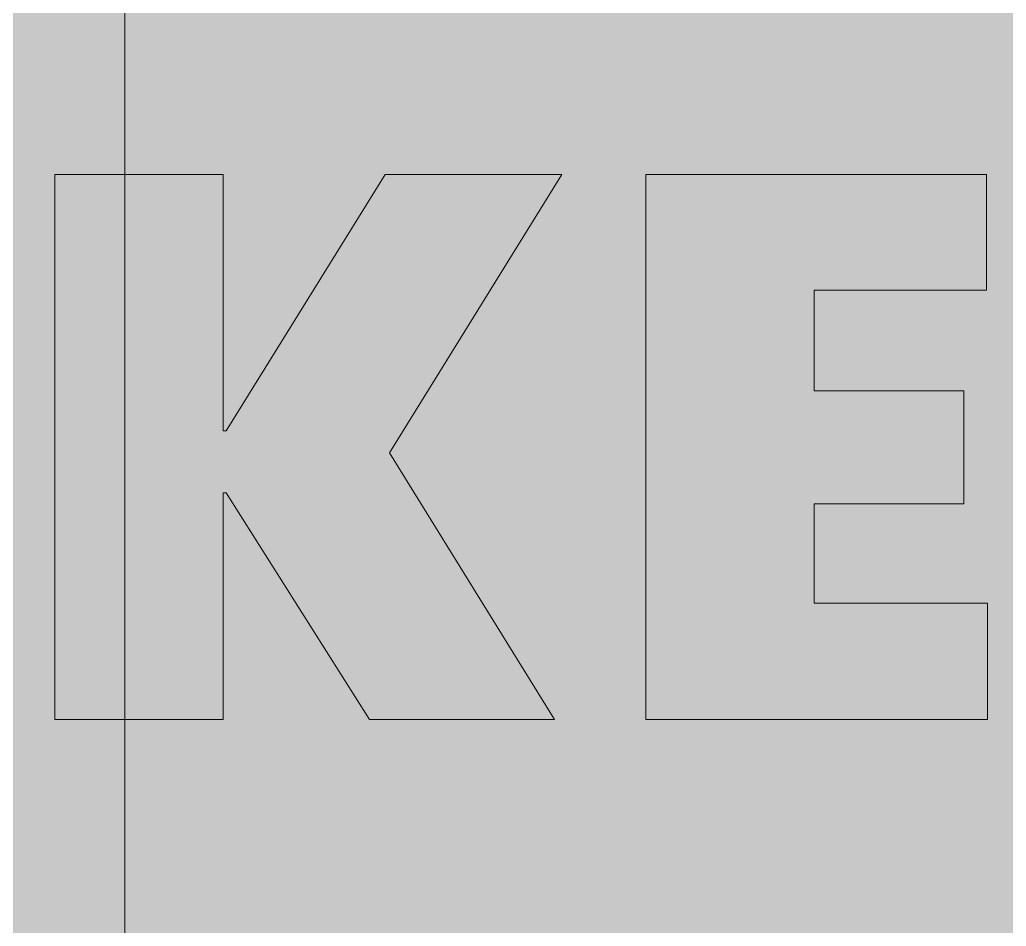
# Model space of a CAD drawing. Extents: x 636 to 1333, y -1473 to -462.
# Drawn here: x 848.3 to 975.6, y -930.3 to -813.3 of the extents above; entities that cross this region are included whole.
import ezdxf

# ---------------------------------------------------------------- set-up
doc = ezdxf.new("R2010")
doc.units = 0
doc.header["$MEASUREMENT"] = 0
doc.layers.add('katman 1', color=7, linetype='Continuous')

# ---------------------------------------------------------------- blocks, each defined once
blk = doc.blocks.new('block 2')
at = {"layer": 'katman 1', "true_color": 0xffffff}
h = blk.add_hatch(color=7, dxfattribs=at)
h.dxf.hatch_style = 2
h.paths.add_polyline_path([(852.82, -833.29), (874.55, -833.29), (874.55, -866.38), (874.91, -866.38), (895.43, -833.29), (918.24, -833.29), (896, -869.22), (917.31, -903.64), (893.42, -903.64), (874.91, -874.39), (874.55, -874.39), (874.55, -903.64), (852.82, -903.64)])
h = blk.add_hatch(color=7, dxfattribs=at)
h.dxf.hatch_style = 2
h.paths.add_polyline_path([(929.07, -833.29), (973.04, -833.29), (973.04, -848.25), (950.8, -848.25), (950.8, -861.21), (970.1, -861.21), (970.1, -875.81), (950.8, -875.81), (950.8, -888.62), (973.18, -888.62), (973.18, -903.64), (929.07, -903.64)])
at = {"layer": 'katman 1', "lineweight": 0}
for points in [[(852.82, -833.29), (874.55, -833.29), (874.55, -866.38), (874.91, -866.38), (895.43, -833.29), (918.24, -833.29), (896, -869.22), (917.31, -903.64), (893.42, -903.64), (874.91, -874.39), (874.55, -874.39), (874.55, -903.64), (852.82, -903.64), (852.82, -833.29)], [(929.07, -833.29), (973.04, -833.29), (973.04, -848.25), (950.8, -848.25), (950.8, -861.21), (970.1, -861.21), (970.1, -875.81), (950.8, -875.81), (950.8, -888.62), (973.18, -888.62), (973.18, -903.64), (929.07, -903.64), (929.07, -833.29)]]:
    blk.add_lwpolyline(points, dxfattribs=at)

msp = doc.modelspace()

# ---------------------------------------------------------------- hatches: boundary and pattern name
at = {"layer": 'katman 1', "true_color": 0xff0000}
h = msp.add_hatch(color=1, dxfattribs=at)
h.dxf.hatch_style = 2
h.paths.add_polyline_path([(635.54, -462.38), (1332.68, -462.38), (1332.68, -1472.83), (635.54, -1472.83)])
at = {"layer": 'katman 1', "true_color": 0x017f52}
h = msp.add_hatch(color=126, dxfattribs=at)
h.dxf.hatch_style = 2
h.paths.add_polyline_path([(635.54, -462.38), (861.86, -462.38), (861.86, -1473), (635.54, -1473)])
at = {"layer": 'katman 1', "true_color": 0xddbb3f}
h = msp.add_hatch(color=43, dxfattribs=at)
h.dxf.hatch_style = 2
h.paths.add_polyline_path([(1081.58, -462.55), (861.86, -462.55), (861.86, -1473), (1081.58, -1473)])

# ---------------------------------------------------------------- linework, layer by layer
at = {"layer": 'katman 1', "lineweight": 0}
for points in [[(635.54, -462.38), (861.86, -462.38), (861.86, -1473), (635.54, -1473), (635.54, -462.38)], [(1081.58, -462.55), (861.86, -462.55), (861.86, -1473), (1081.58, -1473), (1081.58, -462.55)]]:
    msp.add_lwpolyline(points, dxfattribs=at)

# ---------------------------------------------------------------- block references
at = {"layer": 'katman 1'}
msp.add_blockref('block 2', (0, 0), dxfattribs=at)

doc.saveas('drawing.dxf')
